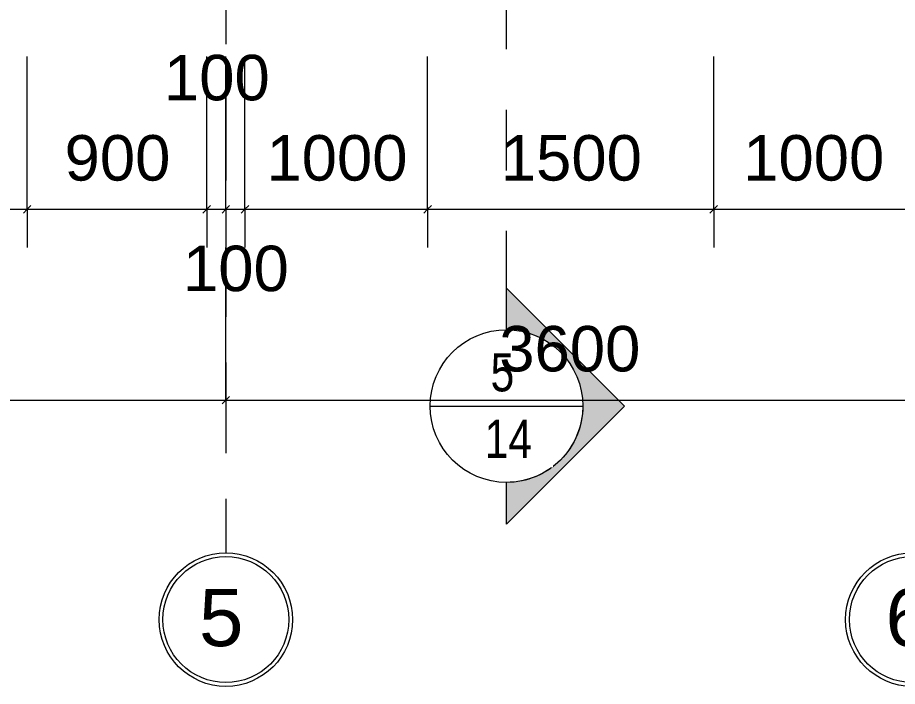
# Model space of a CAD drawing. Header units: millimetres. Extents: x -20510 to 108935, y -243239 to 20306.
# Drawn here: x 14158 to 18771, y -3700 to -196 of the extents above; entities that cross this region are included whole.
import ezdxf

# ---------------------------------------------------------------- set-up
doc = ezdxf.new("R2010")
doc.units = ezdxf.units.MM
for name, pattern in [('Abgebrochen', [714.375, 476.25, -238.125]), ('Aligning Line', [635, 317.5, -317.5]), ('Hidden', [714.375, 476.25, -238.125])]:
    doc.linetypes.add(name, pattern=pattern)
for name, color, linetype, lineweight in [('A-ANNO-DIMS', 1, 'Continuous', 9), ('A-ANNO-DIMS-100', 1, 'Continuous', 9), ('G-ANNO-SYMB', 6, 'Abgebrochen', 9), ('S-GRID', 1, 'Continuous', 9), ('S-GRID-IDEN', 1, 'Continuous', 9)]:
    doc.layers.add(name, color=color, linetype=linetype, lineweight=lineweight)
doc.styles.add('Arial_1', font='arial.ttf', dxfattribs={"width": 0.8, "height": 200})
doc.styles.add('Arial_2', font='arial.ttf', dxfattribs={"height": 300})
doc.styles.add('Arial_5', font='arial.ttf', dxfattribs={"height": 238.125})
doc.dimstyles.new('SecretInternalLinAngDimStyle5p4736185', dxfattribs={"dimscale": 304.8, "dimtxt": 242.94927, "dimasz": 0.130208, "dimexe": 0.656168, "dimexo": 0.0625, "dimgap": 0.260417, "dimtad": 1, "dimdec": 0, "dimrnd": 100, "dimzin": 0, "dimdsep": 46, "dimtxsty": 'Arial_5', "dimblk1": 'OBLIQUE', "dimblk2": 'OBLIQUE', "dimsah": 1, "dimcen": 0.09, "dimdle": 0.492126, "dimazin": 0, "dimtfac": 1, "dimtdec": 4, "dimtix": 1, "dimtmove": 0, "dimatfit": 3, "dimfxl": 2.624672, "dimfxlon": 1, "dimtvp": 1, "dimtolj": 1, "dimtzin": 0, "dimarcsym": 2})
doc.dimstyles.new('SecretInternalLinAngDimStyle5p4736185_1', dxfattribs={"dimscale": 304.8, "dimtxt": 242.94927, "dimasz": 0.130208, "dimexe": 0.656168, "dimexo": 0.0625, "dimgap": 0.260417, "dimtad": 1, "dimdec": 0, "dimrnd": 100, "dimzin": 0, "dimdsep": 46, "dimtxsty": 'Arial_5', "dimblk1": 'OBLIQUE', "dimblk2": 'OBLIQUE', "dimsah": 1, "dimcen": 0.09, "dimdle": 0.492126, "dimazin": 0, "dimtfac": 1, "dimtdec": 4, "dimtix": 1, "dimtmove": 2, "dimatfit": 3, "dimfxl": 2.624672, "dimfxlon": 1, "dimtvp": 1, "dimtolj": 1, "dimtzin": 0, "dimarcsym": 2})

# ---------------------------------------------------------------- blocks, each defined once
blk = doc.blocks.new('Section - CAT DUNG-122916-01_MẶT BẰNG TẦNG 1')
at = {"layer": 'G-ANNO-SYMB', "linetype": 'Continuous'}
h = blk.add_hatch(color=256, dxfattribs=at)
edge = h.paths.add_edge_path()
edge.add_line((0.181, 0), (-2, 0))
edge.add_arc((-6, 0), 4, 0, 90)
edge.add_arc((-6, 0), 4, 90, 180)
edge.add_line((-10, 0), (-12.181, 0))
edge.add_line((-12.181, 0), (-6, 6.181))
edge.add_line((-6, 6.181), (0.181, 0))
for p, q in [((-6, 6.181), (-12.181, 0)), ((0.181, 0), (-6, 6.181)), ((-12.181, 0), (-10, 0)), ((-2, 0), (0.181, 0))]:
    blk.add_line(p, q, dxfattribs=at)
for start, end in [(360, 180), (90, 180), (0, 90), (180, 360)]:
    blk.add_arc((-6, 0), 4, start, end, dxfattribs=at)
blk = doc.blocks.new('Grid - TRUC  D1-102336-01_MẶT BẰNG TẦNG 1')
at = {"layer": 'S-GRID-IDEN'}
for radius in [3.5, 3.3]:
    blk.add_circle((0, 0), radius, dxfattribs=at)
blk = doc.blocks.new('DIMBLOCK5-01_MẶT BẰNG TẦNG 1')
at = {"layer": 'A-ANNO-DIMS-100', "transparency": 16777216}
for p, q in [((11650, -2200), (11650, -1400)), ((15250, -2200), (15250, -1400)), ((11650, -2200), (11630.2, -2219.8)), ((11650, -2200), (11669.8, -2180.2)), ((11650, -2200), (15250, -2200)), ((11650, -2200), (11650, -2400)), ((15250, -2200), (15230.2, -2219.8)), ((15250, -2200), (15269.8, -2180.2)), ((15250, -2200), (15250, -2400))]:
    blk.add_line(p, q, dxfattribs=at)
at = {"layer": 'A-ANNO-DIMS-100', "color": 0, "transparency": 16777216, "insert": (13083.7, -1811.5), "char_height": 238.12, "width": 879.103, "attachment_point": 1, "line_spacing_factor": 0.941778, "style": 'Arial_5'}
blk.add_mtext('3600', dxfattribs=at)
blk = doc.blocks.new('_Oblique')
at = {"color": 0, "linetype": 'ByBlock', "lineweight": -2}
blk.add_line((-0.5, -0.5), (0.5, 0.5), dxfattribs=at)
blk = doc.blocks.new('DIMBLOCK6-01_MẶT BẰNG TẦNG 1')
at = {"layer": 'A-ANNO-DIMS-100', "transparency": 16777216}
for p, q in [((15250, -2200), (15250, -1400)), ((18850, -2200), (18850, -1400)), ((15250, -2200), (15230.2, -2219.8)), ((15250, -2200), (15269.8, -2180.2)), ((15250, -2200), (18850, -2200)), ((15250, -2200), (15250, -2400)), ((18850, -2200), (18830.2, -2219.8)), ((18850, -2200), (18869.8, -2180.2)), ((18850, -2200), (18850, -2400))]:
    blk.add_line(p, q, dxfattribs=at)
at = {"layer": 'A-ANNO-DIMS-100', "color": 0, "transparency": 16777216, "insert": (16683.7, -1811.5), "char_height": 238.12, "width": 879.103, "attachment_point": 1, "line_spacing_factor": 0.941778, "style": 'Arial_5'}
blk.add_mtext('3600', dxfattribs=at)
blk = doc.blocks.new('DIMBLOCK32-01_MẶT BẰNG TẦNG 1')
at = {"layer": 'A-ANNO-DIMS-100', "transparency": 16777216}
for p, q in [((12708, -1200), (12708, -400)), ((14208, -1200), (14208, -400)), ((12708, -1200), (12727.8, -1180.2)), ((14208, -1200), (14227.8, -1180.2)), ((12708, -1200), (12688.2, -1219.8)), ((12708, -1200), (14208, -1200)), ((12708, -1200), (12708, -1400)), ((14208, -1200), (14188.2, -1219.8)), ((14208, -1200), (14208, -1400))]:
    blk.add_line(p, q, dxfattribs=at)
at = {"layer": 'A-ANNO-DIMS-100', "color": 0, "transparency": 16777216, "insert": (13091.7, -811.5), "char_height": 238.12, "width": 879.103, "attachment_point": 1, "line_spacing_factor": 0.941778, "style": 'Arial_5'}
blk.add_mtext('1500', dxfattribs=at)
blk = doc.blocks.new('DIMBLOCK33-01_MẶT BẰNG TẦNG 1')
at = {"layer": 'A-ANNO-DIMS-100', "transparency": 16777216}
for p, q in [((14208, -1200), (14208, -400)), ((15150, -1200), (15150, -400)), ((14208, -1200), (14227.8, -1180.2)), ((15150, -1200), (15169.8, -1180.2)), ((14208, -1200), (14188.2, -1219.8)), ((14208, -1200), (15150, -1200)), ((14208, -1200), (14208, -1400)), ((15150, -1200), (15130.2, -1219.8)), ((15150, -1200), (15150, -1400))]:
    blk.add_line(p, q, dxfattribs=at)
at = {"layer": 'A-ANNO-DIMS-100', "color": 0, "transparency": 16777216, "insert": (14404.3, -811.5), "char_height": 238.12, "width": 659.327, "attachment_point": 1, "line_spacing_factor": 0.941778, "style": 'Arial_5'}
blk.add_mtext('900', dxfattribs=at)
blk = doc.blocks.new('DIMBLOCK34-01_MẶT BẰNG TẦNG 1')
at = {"layer": 'A-ANNO-DIMS-100', "transparency": 16777216}
for p, q in [((15150, -1200), (15150, -400)), ((15250, -1200), (15250, -400)), ((15150, -1200), (15169.8, -1180.2)), ((15250, -1200), (15269.8, -1180.2)), ((15150, -1200), (15130.2, -1219.8)), ((15150, -1200), (15250, -1200)), ((15150, -1200), (15150, -1400)), ((15250, -1200), (15230.2, -1219.8)), ((15250, -1200), (15250, -1400))]:
    blk.add_line(p, q, dxfattribs=at)
at = {"layer": 'A-ANNO-DIMS-100', "color": 0, "transparency": 16777216, "insert": (14925.3, -390.9), "char_height": 238.12, "width": 659.327, "attachment_point": 1, "line_spacing_factor": 0.941778, "style": 'Arial_5'}
blk.add_mtext('100', dxfattribs=at)
blk = doc.blocks.new('DIMBLOCK35-01_MẶT BẰNG TẦNG 1')
at = {"layer": 'A-ANNO-DIMS-100', "transparency": 16777216}
for p, q in [((15250, -1200), (15250, -400)), ((15350, -1200), (15350, -400)), ((15250, -1200), (15269.8, -1180.2)), ((15350, -1200), (15369.8, -1180.2)), ((15250, -1200), (15230.2, -1219.8)), ((15250, -1200), (15350, -1200)), ((15250, -1200), (15250, -1400)), ((15350, -1200), (15330.2, -1219.8)), ((15350, -1200), (15350, -1400))]:
    blk.add_line(p, q, dxfattribs=at)
at = {"layer": 'A-ANNO-DIMS-100', "color": 0, "transparency": 16777216, "insert": (15025.3, -1390.9), "char_height": 238.12, "width": 659.327, "attachment_point": 1, "line_spacing_factor": 0.941778, "style": 'Arial_5'}
blk.add_mtext('100', dxfattribs=at)
blk = doc.blocks.new('DIMBLOCK36-01_MẶT BẰNG TẦNG 1')
at = {"layer": 'A-ANNO-DIMS-100', "transparency": 16777216}
for p, q in [((15350, -1200), (15350, -400)), ((16308, -1200), (16308, -400)), ((15350, -1200), (15369.8, -1180.2)), ((16308, -1200), (16327.8, -1180.2)), ((15350, -1200), (15330.2, -1219.8)), ((15350, -1200), (16308, -1200)), ((15350, -1200), (15350, -1400)), ((16308, -1200), (16288.2, -1219.8)), ((16308, -1200), (16308, -1400))]:
    blk.add_line(p, q, dxfattribs=at)
at = {"layer": 'A-ANNO-DIMS-100', "color": 0, "transparency": 16777216, "insert": (15462.7, -811.5), "char_height": 238.12, "width": 879.103, "attachment_point": 1, "line_spacing_factor": 0.941778, "style": 'Arial_5'}
blk.add_mtext('1000', dxfattribs=at)
blk = doc.blocks.new('DIMBLOCK37-01_MẶT BẰNG TẦNG 1')
at = {"layer": 'A-ANNO-DIMS-100', "transparency": 16777216}
for p, q in [((16308, -1200), (16308, -400)), ((17808, -1200), (17808, -400)), ((16308, -1200), (16327.8, -1180.2)), ((17808, -1200), (17827.8, -1180.2)), ((16308, -1200), (16288.2, -1219.8)), ((16308, -1200), (17808, -1200)), ((16308, -1200), (16308, -1400)), ((17808, -1200), (17788.2, -1219.8)), ((17808, -1200), (17808, -1400))]:
    blk.add_line(p, q, dxfattribs=at)
at = {"layer": 'A-ANNO-DIMS-100', "color": 0, "transparency": 16777216, "insert": (16691.7, -811.5), "char_height": 238.12, "width": 879.103, "attachment_point": 1, "line_spacing_factor": 0.941778, "style": 'Arial_5'}
blk.add_mtext('1500', dxfattribs=at)
blk = doc.blocks.new('DIMBLOCK38-01_MẶT BẰNG TẦNG 1')
at = {"layer": 'A-ANNO-DIMS-100', "transparency": 16777216}
for p, q in [((17808, -1200), (17808, -400)), ((18850, -1200), (18850, -400)), ((17808, -1200), (17827.8, -1180.2)), ((18850, -1200), (18869.8, -1180.2)), ((17808, -1200), (17788.2, -1219.8)), ((17808, -1200), (18850, -1200)), ((17808, -1200), (17808, -1400)), ((18850, -1200), (18830.2, -1219.8)), ((18850, -1200), (18850, -1400))]:
    blk.add_line(p, q, dxfattribs=at)
at = {"layer": 'A-ANNO-DIMS-100', "color": 0, "transparency": 16777216, "insert": (17962.7, -811.5), "char_height": 238.12, "width": 879.103, "attachment_point": 1, "line_spacing_factor": 0.941778, "style": 'Arial_5'}
blk.add_mtext('1000', dxfattribs=at)

msp = doc.modelspace()

# ---------------------------------------------------------------- linework, layer by layer
at = {"layer": 'G-ANNO-SYMB', "linetype": 'Aligning Line'}
msp.add_line((16721.6, -1631.2), (16721.6, 16271.6), dxfattribs=at)
at = {"layer": 'G-ANNO-SYMB', "linetype": 'Continuous'}
msp.add_line((16321.6, -2231.2), (17121.6, -2231.2), dxfattribs=at)
at = {"layer": 'S-GRID', "linetype": 'Hidden'}
msp.add_line((15250, 18000), (15250, -3000), dxfattribs=at)

# ---------------------------------------------------------------- block references
at = {"layer": 'G-ANNO-SYMB', "linetype": 'Continuous', "extrusion": (0, 0, -1), "xscale": 99.99999999999991, "yscale": 99.99999999999991, "zscale": 99.99999999999991, "rotation": 90.0000000000001}
msp.add_blockref('Section - CAT DUNG-122916-01_MẶT BẰNG TẦNG 1', (-16721.6, -1631.2), dxfattribs=at)
at = {"layer": 'S-GRID-IDEN', "xscale": 99.99999999999991, "yscale": 99.99999999999991, "zscale": 99.99999999999991, "rotation": 180}
for p in [(15250, -3350), (18850, -3350)]:
    msp.add_blockref('Grid - TRUC  D1-102336-01_MẶT BẰNG TẦNG 1', p, dxfattribs=at)

# ---------------------------------------------------------------- dimensions: what is measured, and where the dimension line sits
at = {"layer": 'A-ANNO-DIMS'}
for base, p1, p2, override, picture, middle in [((14208, -1200), (12708, -400), (14208, -400), {"dimpost": '<>', "dimfxl": 1500}, 'DIMBLOCK32-01_MẶT BẰNG TẦNG 1', (13458, -999)), ((15150, -1200), (14208, -400), (15150, -400), {"dimpost": '<>', "dimfxl": 941.995195}, 'DIMBLOCK33-01_MẶT BẰNG TẦNG 1', (14679, -999)), ((16308, -1200), (15350, -400), (16308, -400), {"dimpost": '<>', "dimfxl": 958.004805}, 'DIMBLOCK36-01_MẶT BẰNG TẦNG 1', (15829, -999)), ((17808, -1200), (16308, -400), (17808, -400), {"dimpost": '<>', "dimfxl": 1500}, 'DIMBLOCK37-01_MẶT BẰNG TẦNG 1', (17058, -999)), ((18850, -1200), (17808, -400), (18850, -400), {"dimpost": '<>', "dimfxl": 1041.995195}, 'DIMBLOCK38-01_MẶT BẰNG TẦNG 1', (18329, -999)), ((15250, -2200), (11650, -1400), (15250, -1400), {"dimpost": '<>', "dimfxl": 3600}, 'DIMBLOCK5-01_MẶT BẰNG TẦNG 1', (13450, -1999))]:
    dim = msp.add_linear_dim(base=base, p1=p1, p2=p2, dimstyle='SecretInternalLinAngDimStyle5p4736185', override=override, dxfattribs=at)
    dim.commit()
    dim.dimension.update_dxf_attribs({"geometry": picture, "text_midpoint": middle})
for base, p1, p2, picture, middle in [((15250, -1200), (15150, -400), (15250, -400), 'DIMBLOCK34-01_MẶT BẰNG TẦNG 1', (15254.9, -549.6)), ((15350, -1200), (15250, -400), (15350, -400), 'DIMBLOCK35-01_MẶT BẰNG TẦNG 1', (15354.9, -1549.6))]:
    dim = msp.add_linear_dim(base=base, p1=p1, p2=p2, dimstyle='SecretInternalLinAngDimStyle5p4736185_1', override={"dimpost": '<>', "dimfxl": 100}, dxfattribs=at)
    dim.commit()
    dim.dimension.update_dxf_attribs({"geometry": picture, "text_midpoint": middle, "dimtype": 160})

# ---------------------------------------------------------------- next in the draw order: texts
at = {"layer": 'G-ANNO-SYMB', "linetype": 'Continuous', "char_height": 200, "attachment_point": 1, "style": 'Arial_1', "bg_fill": 3, "box_fill_scale": 1.25, "bg_fill_color": 9, "bg_fill_true_color": 13158600, "bg_fill_transparency": 0}
for s, insert, width in [('5', (16638.2, -1954.2), 153.924), ('14', (16607.1, -2302.7), 307.848)]:
    msp.add_mtext(s, dxfattribs=dict(at, insert=insert, width=width))
at = {"layer": 'S-GRID-IDEN', "char_height": 300, "width": 288.607, "attachment_point": 1, "style": 'Arial_2', "bg_fill": 3, "box_fill_scale": 1.25, "bg_fill_color": 9, "bg_fill_true_color": 13158600, "bg_fill_transparency": 0}
for s, insert in [('5', (15109.2, -3189.2)), ('6', (18709.2, -3189.2))]:
    msp.add_mtext(s, dxfattribs=dict(at, insert=insert))

# ---------------------------------------------------------------- next in the draw order: dimensions: what is measured, and where the dimension line sits
at = {"layer": 'A-ANNO-DIMS'}
dim = msp.add_linear_dim(base=(18850, -2200), p1=(15250, -1400), p2=(18850, -1400), dimstyle='SecretInternalLinAngDimStyle5p4736185', override={"dimpost": '<>', "dimfxl": 3600}, dxfattribs=at)
dim.commit()
dim.dimension.update_dxf_attribs({"geometry": 'DIMBLOCK6-01_MẶT BẰNG TẦNG 1', "text_midpoint": (17050, -1999)})

doc.saveas('drawing.dxf')
